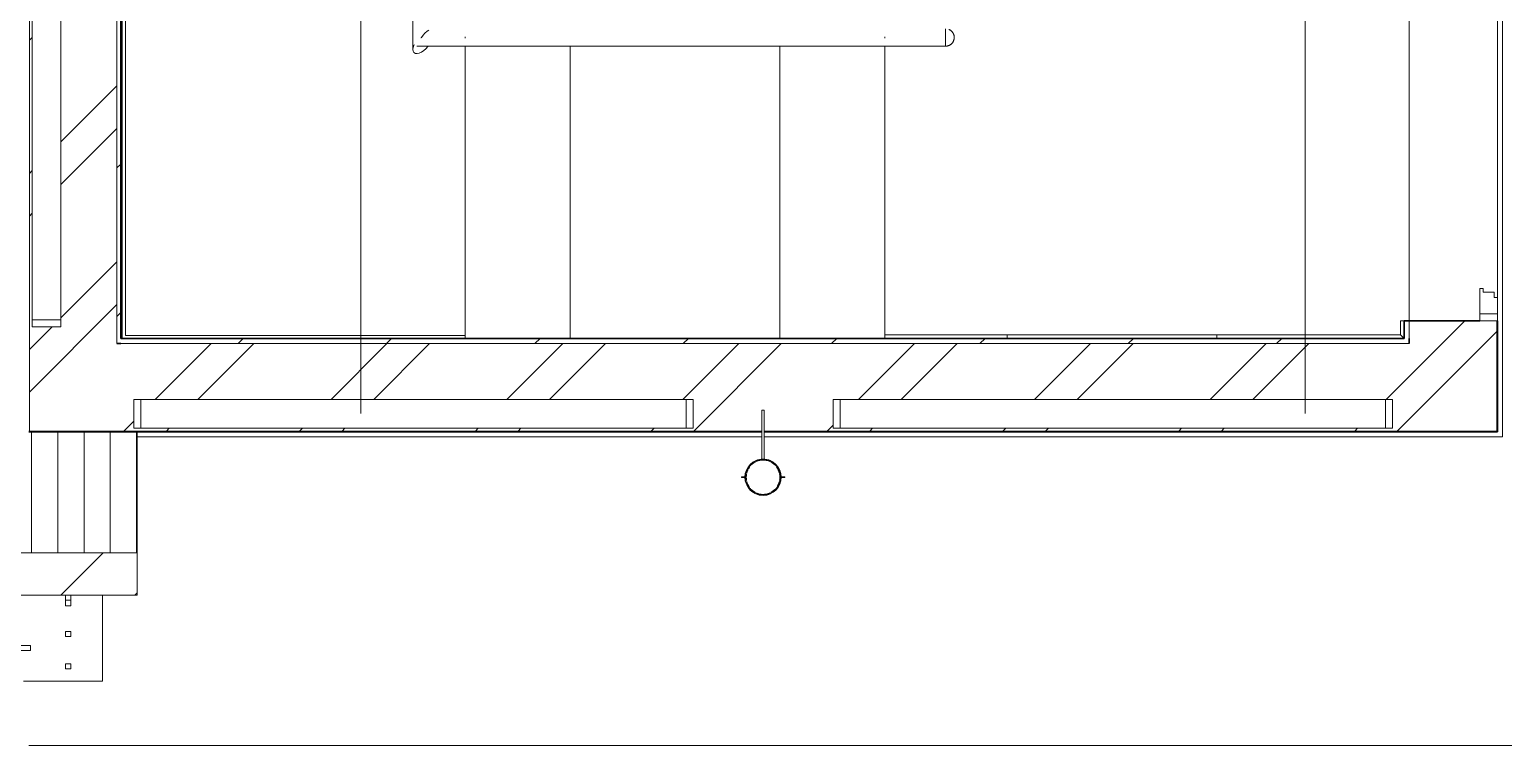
# Model space of a CAD drawing. Header units: millimetres. Extents: x -1073752 to 1436911, y -1379358 to 94781.
# Drawn here: x -1000915 to -996700, y -887468 to -885422 of the extents above; entities that cross this region are included whole.
import ezdxf

# ---------------------------------------------------------------- set-up
doc = ezdxf.new("R2010")
doc.units = ezdxf.units.MM
doc.linetypes.add('ADSK_Линия сетки', pattern=[25, 20, -2.5, 0, -2.5])
doc.linetypes.add('ADSK_Сверху', pattern=[450, 300, -150])
for name, color, linetype, lineweight in [('Витраж', 7, 'Continuous', 9), ('Двери', 252, 'Continuous', 9), ('Крыша', 7, 'Continuous', 9), ('Крыша штриховка', 7, 'Continuous', 9), ('Лестницы', 7, 'Continuous', 9), ('Обобщенные модели', 252, 'Continuous', 18), ('Ограждение', 252, 'Continuous', 9), ('Окна', 7, 'Continuous', 9), ('Оси', 252, 'Continuous', 9), ('Перекрытие', 252, 'Continuous', 18), ('Стены внутренние', 7, 'Continuous', 18), ('Стены наружные', 7, 'Continuous', 18), ('Стены штриховка', 7, 'Continuous', 9)]:
    doc.layers.add(name, color=color, linetype=linetype, lineweight=lineweight)
doc.layers.add('Линии', color=7, linetype='Continuous', lineweight=9, true_color=0x00a600)

# ---------------------------------------------------------------- blocks, each defined once
blk = doc.blocks.new('1 этаж')
at = {"layer": 'Обобщенные модели', "lineweight": 9, "true_color": 0x636466}
h = blk.add_hatch(dxfattribs=at)
h.set_pattern_fill('FP_7', color=251, style=0, pattern_type=2)
h.set_pattern_definition([(45, (-32119.82, 96), (-106.066, 106.066), [])])
h.paths.add_polyline_path([(-6405.8, 10724.3), (-6383.1, 10730), (-6365.8, 10744.9), (-6357.1, 10764.7), (-6357.9, 10787.2), (-6368.1, 10806.5), (-6386.1, 10819.8), (-6405.8, 10824.3), (-6428.5, 10818.5), (-6445.8, 10803.6), (-6454.5, 10783.8), (-6453.4, 10760.8), (-6443.5, 10742), (-6425.5, 10728.8), (-6413.3, 10726)])
at = {"layer": 'Ограждение', "true_color": 0x636466}
h = blk.add_hatch(dxfattribs=at)
h.set_pattern_fill('FP_25', color=251, style=0, pattern_type=2)
h.set_pattern_definition([(0, (-32119.8, 96), (0, 600), []), (90, (-32119.8, 96), (-600, 4e-14), [])])
h.paths.add_polyline_path([(-4572.8, 11171.3), (-4582.8, 11181.3), (-6057.8, 11181.3), (-6057.8, 11171.3), (-5058.1, 11171.3)])
at = {"layer": 'Витраж', "color": 251, "lineweight": 18, "true_color": 0x636466}
for p, q in [((-8385.5, 10437.1), (-8400.5, 10437.1)), ((-8400.5, 10437.1), (-8400.5, 10422.7)), ((-8385.5, 10422.7), (-8400.5, 10422.7)), ((-8400.5, 10422.7), (-8400.5, 10407.1)), ((-8400.5, 10422.7), (-8385.5, 10422.7)), ((-8385.5, 10422.7), (-8385.5, 10437.1)), ((-8385.5, 10407.1), (-8385.5, 10422.7)), ((-8400.5, 10407.1), (-8385.5, 10407.1)), ((-8385.5, 10241.3), (-8400.5, 10241.3)), ((-8400.5, 10241.3), (-8400.5, 10226.3)), ((-8400.5, 10226.3), (-8385.5, 10226.3)), ((-8385.5, 10226.3), (-8385.5, 10241.3))]:
    blk.add_line(p, q, dxfattribs=at)
at = {"layer": 'Витраж', "color": 251, "lineweight": 18, "true_color": 0x636466, "extrusion": (0, 0, -1)}
for p, q in [((-8385.5, 10333.8), (-8400.5, 10333.8)), ((-8400.5, 10333.8), (-8400.5, 10318.8)), ((-8385.5, 10318.8), (-8385.5, 10333.8)), ((-8400.5, 10318.8), (-8385.5, 10318.8))]:
    blk.add_line(p, q, dxfattribs=at)
at = {"layer": 'Двери', "color": 251, "true_color": 0x636466}
for p, q in [((-4355.8, 11313.3), (-4346.8, 11313.3)), ((-4355.8, 11241.3), (-4355.8, 11313.3)), ((-4346.8, 11313.3), (-4346.8, 11303.3)), ((-4346.8, 11303.3), (-4314.8, 11303.3)), ((-4314.8, 11303.3), (-4314.8, 11288.3)), ((-4314.8, 11288.3), (-4305.8, 11288.3)), ((-4305.8, 11288.3), (-4305.8, 11241.3)), ((-4355.8, 11241.3), (-4305.8, 11241.3)), ((-4355.8, 11221.3), (-4355.8, 11241.3)), ((-4305.8, 11241.3), (-4355.8, 11241.3)), ((-4305.8, 11221.3), (-4355.8, 11221.3)), ((-4305.8, 11241.3), (-4305.8, 11221.3))]:
    blk.add_line(p, q, dxfattribs=at)
at = {"layer": 'Крыша', "color": 251, "true_color": 0x636466}
blk.add_line((-8195.8, 10904.3), (-8195.8, 10558.2), dxfattribs=at)
at = {"layer": 'Крыша', "color": 251, "lineweight": 18, "true_color": 0x636466}
for p, q in [((-8195.8, 10558.2), (-10355.8, 10558.2)), ((-8195.8, 10437.1), (-8195.8, 10558.2)), ((-10355.8, 10437.1), (-8195.8, 10437.1))]:
    blk.add_line(p, q, dxfattribs=at)
at = {"layer": 'Крыша', "color": 251, "linetype": 'Continuous', "true_color": 0x636466}
for p, q in [((-8414.5, 10437.1), (-8293.3, 10558.2)), ((-8202.3, 10437.1), (-8195.8, 10443.6))]:
    blk.add_line(p, q, dxfattribs=at)
at = {"layer": 'Крыша штриховка', "color": 251, "linetype": 'Continuous', "true_color": 0x636466}
for p, q in [((-8497.8, 10904.3), (-8497.8, 10558.2)), ((-8422.8, 10904.3), (-8422.8, 10558.2)), ((-8347.8, 10904.3), (-8347.8, 10558.2)), ((-8272.8, 10904.3), (-8272.8, 10558.2)), ((-8197.8, 10904.3), (-8197.8, 10558.2))]:
    blk.add_line(p, q, dxfattribs=at)
at = {"layer": 'Лестницы', "color": 251, "true_color": 0x636466}
for p, q in [((-7257.6, 12006.3), (-7257.6, 11171.3)), ((-7257.6, 12006.3), (-7257.6, 11171.3)), ((-6957.6, 12006.3), (-6957.6, 11171.3)), ((-6957.6, 12006.3), (-6957.6, 11171.3)), ((-6357.6, 12006.3), (-6357.6, 11171.3)), ((-6357.6, 12006.3), (-6357.6, 11171.3))]:
    blk.add_line(p, q, dxfattribs=at)
at = {"layer": 'Линии', "color": 251, "linetype": 'ADSK_Сверху', "ltscale": 100, "true_color": 0x636466}
blk.add_line((-8505.8, 10007.5), (-2273.8, 10007.5), dxfattribs=at)
at = {"layer": 'Обобщенные модели', "color": 251, "true_color": 0x636466}
for p, q in [((-6409.1, 10966.3), (-6409.1, 10826.3)), ((-6402.5, 10966.3), (-6409.1, 10966.3)), ((-6402.5, 10826.3), (-6402.5, 10966.3)), ((-6409.1, 10826.3), (-6406.7, 10826.3)), ((-6404.9, 10826.3), (-6402.5, 10826.3)), ((-6467.8, 10775.3), (-6467.8, 10773.3)), ((-6457.8, 10775.3), (-6467.8, 10775.3)), ((-6467.8, 10775.3), (-6467.8, 10773.3)), ((-6457.8, 10775.3), (-6467.8, 10775.3)), ((-6467.8, 10775.3), (-6467.8, 10773.3)), ((-6457.8, 10775.3), (-6467.8, 10775.3)), ((-6467.8, 10775.3), (-6467.8, 10773.3)), ((-6457.8, 10775.3), (-6467.8, 10775.3)), ((-6467.8, 10773.3), (-6457.8, 10773.3)), ((-6467.8, 10773.3), (-6457.8, 10773.3)), ((-6467.8, 10773.3), (-6457.8, 10773.3)), ((-6467.8, 10773.3), (-6457.8, 10773.3)), ((-6457.8, 10775.3), (-6455.8, 10775.3)), ((-6455.8, 10773.3), (-6457.8, 10773.3)), ((-6455.8, 10775.3), (-6455.8, 10773.3)), ((-6355.8, 10775.3), (-6353.8, 10775.3)), ((-6355.8, 10773.3), (-6355.8, 10775.3)), ((-6353.8, 10773.3), (-6355.8, 10773.3)), ((-6343.8, 10775.3), (-6353.8, 10775.3)), ((-6343.8, 10775.3), (-6353.8, 10775.3)), ((-6343.8, 10775.3), (-6353.8, 10775.3)), ((-6343.8, 10775.3), (-6353.8, 10775.3)), ((-6353.8, 10773.3), (-6343.8, 10773.3)), ((-6353.8, 10773.3), (-6343.8, 10773.3)), ((-6353.8, 10773.3), (-6343.8, 10773.3)), ((-6353.8, 10773.3), (-6343.8, 10773.3)), ((-6343.8, 10773.3), (-6343.8, 10775.3)), ((-6343.8, 10773.3), (-6343.8, 10775.3)), ((-6343.8, 10773.3), (-6343.8, 10775.3)), ((-6343.8, 10773.3), (-6343.8, 10775.3))]:
    blk.add_line(p, q, dxfattribs=at)
for radius, start, end in [(52, 90, 270), (50, 90, 270), (52, 270, 90), (50, 270, 90)]:
    blk.add_arc((-6405.8, 10774.3), radius, start, end, dxfattribs=at)
at = {"layer": 'Обобщенные модели', "color": 251, "lineweight": 40, "true_color": 0x636466}
for start, end in [(143.7992, 166.3688), (117.1715, 139.417), (90, 113.3059), (66.6941, 90), (40.583, 62.8285), (13.6312, 36.2008), (168.9964, 191.0036), (193.6312, 216.2008), (323.7992, 346.3688), (348.9964, 11.0036), (220.583, 242.8285), (246.6941, 270), (270, 293.3059), (297.1715, 319.417)]:
    blk.add_arc((-6405.8, 10774.3), 50, start, end, dxfattribs=at)
at = {"layer": 'Ограждение', "color": 251, "true_color": 0x636466}
for p, q in [((-8238.8, 12156.3), (-8238.8, 11171.3)), ((-8228.8, 12156.3), (-8228.8, 11179.3)), ((-7407.6, 12156.3), (-7407.6, 12006.3)), ((-7407.6, 12149), (-7407.6, 11996.6)), ((-7382.6, 12031.3), (-7384.9, 12029.9)), ((-5884.2, 12056.3), (-5884.2, 12006.3)), ((-5884.2, 12028.9), (-5884.2, 12033.6)), ((-7396.3, 12006.3), (-7257.6, 12006.3)), ((-7375.5, 12006.3), (-7239.7, 12006.3)), ((-7257.6, 12006.3), (-6057.6, 12006.3)), ((-7239.7, 12006.3), (-6050.3, 12006.3)), ((-6057.6, 12006.3), (-5884.2, 12006.3)), ((-6050.3, 12006.3), (-5884.2, 12006.3)), ((-4582.8, 11221.3), (-4572.8, 11221.3)), ((-4582.8, 11221.3), (-4582.8, 11181.3)), ((-8228.8, 11179.3), (-7257.6, 11179.3)), ((-6057.8, 11171.3), (-6057.8, 11181.3)), ((-4582.8, 11181.3), (-6057.8, 11181.3)), ((-4582.8, 11181.3), (-4572.8, 11171.3)), ((-8501, 10293.7), (-8556, 10293.7)), ((-8501, 10286.2), (-8501, 10293.7)), ((-8501, 10278.7), (-8501, 10286.2)), ((-8556, 10278.7), (-8501, 10278.7))]:
    blk.add_line(p, q, dxfattribs=at)
at = {"layer": 'Ограждение', "color": 251, "true_color": 0x636466, "flags": 128}
for points in [[(-7383.2, 12030), (-7382.6, 12031.3), (-7378.3, 12037.7), (-7372.9, 12043.8), (-7366.7, 12048.9), (-7362, 12052)], [(-5874.4, 12054.3), (-5873.5, 12053.9), (-5872.6, 12053.4), (-5871.8, 12053), (-5870.9, 12052.5), (-5870.1, 12051.9), (-5869.3, 12051.3), (-5868.5, 12050.7), (-5867.7, 12050.1), (-5867, 12049.4), (-5866.2, 12048.7), (-5865.6, 12048), (-5864.9, 12047.2), (-5864.3, 12046.4), (-5863.7, 12045.6), (-5863.1, 12044.8), (-5862.6, 12043.9), (-5862.1, 12043.1), (-5861.7, 12042.2), (-5861.3, 12041.3), (-5860.9, 12040.3), (-5860.5, 12039.4), (-5860.2, 12038.4), (-5860, 12037.5), (-5859.7, 12036.5), (-5859.5, 12035.5), (-5859.4, 12034.5), (-5859.3, 12033.5), (-5859.2, 12032.5), (-5859.2, 12031.5), (-5859.2, 12031.3)], [(-5859.2, 12031.3), (-5859.2, 12030.3), (-5859.3, 12029.3), (-5859.4, 12028.3), (-5859.5, 12027.3), (-5859.7, 12026.3), (-5859.9, 12025.3), (-5860.2, 12024.4), (-5860.5, 12023.4), (-5860.8, 12022.5), (-5861.2, 12021.5), (-5861.6, 12020.6), (-5862, 12019.7), (-5862.5, 12018.8), (-5863, 12018), (-5863.5, 12017.2), (-5864.1, 12016.3), (-5864.7, 12015.5), (-5865.4, 12014.8), (-5866.1, 12014), (-5866.8, 12013.3), (-5867.5, 12012.7), (-5868.3, 12012), (-5869, 12011.4), (-5869.8, 12010.8), (-5870.7, 12010.2), (-5871.5, 12009.7), (-5872.4, 12009.2), (-5873.3, 12008.8), (-5874.2, 12008.3), (-5875.1, 12008), (-5876.1, 12007.6), (-5877, 12007.3), (-5878, 12007.1), (-5879, 12006.8), (-5879.9, 12006.6), (-5880.9, 12006.5), (-5881.9, 12006.4), (-5882.9, 12006.3), (-5883.9, 12006.3), (-5884.2, 12006.3)], [(-7403.2, 12010.7), (-7404.2, 12008.9), (-7406.7, 12002.5), (-7407.6, 11996.6)], [(-7407.6, 11996.6), (-7406.7, 11991.7), (-7404.2, 11988), (-7400.2, 11985.9), (-7395.1, 11985.4), (-7389, 11986.7), (-7382.6, 11989.5), (-7376.1, 11993.8), (-7370.1, 11999.2), (-7364.9, 12005.4)]]:
    blk.add_lwpolyline(points, dxfattribs=at)
at = {"layer": 'Ограждение', "color": 251, "true_color": 0x636466}
for points in [[(-7257.5, 12033.2), (-7257.5, 12032.6), (-7257.6, 12031.3), (-7257.5, 12029.9), (-7257.5, 12029.3)], [(-6057.5, 12029.3), (-6057.6, 12029.9), (-6057.6, 12031.3), (-6057.6, 12032.6), (-6057.5, 12033.2)]]:
    blk.add_open_spline(points, degree=3, dxfattribs=at)
at = {"layer": 'Окна', "color": 251, "true_color": 0x636466}
for p, q in [((-8495.8, 11224.3), (-8495.8, 12784.3)), ((-8413.8, 12784.3), (-8413.8, 11224.3)), ((-8495.8, 11204.3), (-8495.8, 11224.3)), ((-8495.8, 11224.3), (-8413.8, 11224.3)), ((-8413.8, 11224.3), (-8495.8, 11224.3)), ((-8413.8, 11224.3), (-8413.8, 11204.3)), ((-8413.8, 11204.3), (-8495.8, 11204.3)), ((-8205.8, 10996.3), (-8185.8, 10996.3)), ((-8205.8, 10914.3), (-8205.8, 10996.3)), ((-8185.8, 10996.3), (-8185.8, 10914.3)), ((-8185.8, 10914.3), (-8185.8, 10996.3)), ((-8185.8, 10996.3), (-6625.8, 10996.3)), ((-6625.8, 10996.3), (-6605.8, 10996.3)), ((-6625.8, 10914.3), (-6625.8, 10996.3)), ((-6625.8, 10996.3), (-6625.8, 10914.3)), ((-6605.8, 10996.3), (-6605.8, 10914.3)), ((-6205.8, 10996.3), (-6185.8, 10996.3)), ((-6205.8, 10914.3), (-6205.8, 10996.3)), ((-6185.8, 10996.3), (-6185.8, 10914.3)), ((-6185.8, 10914.3), (-6185.8, 10996.3)), ((-6185.8, 10996.3), (-4625.8, 10996.3)), ((-4625.8, 10996.3), (-4605.8, 10996.3)), ((-4625.8, 10914.3), (-4625.8, 10996.3)), ((-4625.8, 10996.3), (-4625.8, 10914.3)), ((-4605.8, 10996.3), (-4605.8, 10914.3)), ((-8185.8, 10914.3), (-8205.8, 10914.3)), ((-6625.8, 10914.3), (-8185.8, 10914.3)), ((-6605.8, 10914.3), (-6625.8, 10914.3)), ((-6185.8, 10914.3), (-6205.8, 10914.3)), ((-4625.8, 10914.3), (-6185.8, 10914.3)), ((-4605.8, 10914.3), (-4625.8, 10914.3))]:
    blk.add_line(p, q, dxfattribs=at)
at = {"layer": 'Оси', "color": 251, "linetype": 'ADSK_Линия сетки', "ltscale": 100, "true_color": 0x636466}
for p, q in [((-7555.8, 32206.9), (-7555.8, 10956.3)), ((-4855.8, 32206.9), (-4855.8, 10956.3))]:
    blk.add_line(p, q, dxfattribs=at)
at = {"layer": 'Перекрытие', "color": 251, "ltscale": 100, "true_color": 0x636466}
for p, q in [((-6057.6, 12006.3), (-6057.6, 11181.3)), ((-8295, 10191.8), (-8295, 10437.1)), ((-8520.8, 10191.8), (-8295, 10191.8))]:
    blk.add_line(p, q, dxfattribs=at)
at = {"layer": 'Стены внутренние', "color": 251, "true_color": 0x636466}
for p, q in [((-4557.8, 11221.3), (-4557.8, 12721.3)), ((-4305.8, 12654.3), (-4305.8, 11288.3))]:
    blk.add_line(p, q, dxfattribs=at)
at = {"layer": 'Стены внутренние', "color": 251, "linetype": 'Continuous', "lineweight": 9, "true_color": 0x636466}
for p, q in [((-8503.8, 12023.6), (-8495.8, 12031.6)), ((-8413.8, 11732.6), (-8253.8, 11892.6)), ((-8413.8, 11610.7), (-8253.8, 11770.7)), ((-8503.8, 11642.6), (-8495.8, 11650.6)), ((-8503.8, 11520.7), (-8495.8, 11528.7)), ((-8413.8, 11229.7), (-8253.8, 11389.7)), ((-8503.8, 11017.8), (-8253.8, 11267.8)), ((-4464, 11156.3), (-4399, 11221.3)), ((-8503.8, 11139.7), (-8439.2, 11204.3)), ((-4342.1, 11156.3), (-4307.8, 11190.6)), ((-8144.3, 10996.3), (-7984.3, 11156.3)), ((-8022.4, 10996.3), (-7862.4, 11156.3)), ((-7641.4, 10996.3), (-7481.4, 11156.3)), ((-7519.5, 10996.3), (-7359.5, 11156.3)), ((-7138.5, 10996.3), (-6978.5, 11156.3)), ((-7016.6, 10996.3), (-6856.6, 11156.3)), ((-6635.6, 10996.3), (-6475.6, 11156.3)), ((-6603.7, 10906.3), (-6353.7, 11156.3)), ((-6132.7, 10996.3), (-5972.7, 11156.3)), ((-6010.8, 10996.3), (-5850.8, 11156.3)), ((-5629.8, 10996.3), (-5469.8, 11156.3)), ((-5507.9, 10996.3), (-5347.9, 11156.3)), ((-5126.9, 10996.3), (-4966.9, 11156.3)), ((-5005, 10996.3), (-4845, 11156.3)), ((-4624, 10996.3), (-4464, 11156.3)), ((-4592.1, 10906.3), (-4342.1, 11156.3)), ((-4305.8, 10960.3), (-4307.8, 10963.7)), ((-8234.3, 10906.3), (-8205.8, 10934.8)), ((-6222.7, 10906.3), (-6205.8, 10923.2)), ((-8341.6, 10906.3), (-8342.7, 10904.4)), ((-8112.4, 10906.3), (-8104.4, 10914.3)), ((-7910.5, 10904.6), (-7911.5, 10906.3)), ((-7731.4, 10906.3), (-7723.4, 10914.3)), ((-7675.9, 10904.7), (-7676.8, 10906.3)), ((-7609.5, 10906.3), (-7601.5, 10914.3)), ((-7228.5, 10906.3), (-7220.5, 10914.3)), ((-7106.6, 10906.3), (-7098.6, 10914.3)), ((-7089.5, 10905), (-7090.2, 10906.3)), ((-6725.6, 10906.3), (-6717.6, 10914.3)), ((-6347.8, 10905.4), (-6348.4, 10904.3)), ((-6100.8, 10906.3), (-6092.8, 10914.3)), ((-5719.8, 10906.3), (-5711.8, 10914.3)), ((-5597.9, 10906.3), (-5589.9, 10914.3)), ((-5526.3, 10905.7), (-5527.2, 10904.3)), ((-5291.9, 10905.4), (-5292.5, 10904.3)), ((-5216.9, 10906.3), (-5208.9, 10914.3)), ((-5212, 10904.3), (-5212.9, 10905.9)), ((-5095, 10906.3), (-5087, 10914.3)), ((-4714, 10906.3), (-4706, 10914.3))]:
    blk.add_line(p, q, dxfattribs=at)
at = {"layer": 'Стены внутренние', "color": 251, "lineweight": 30, "true_color": 0x636466}
for p, q in [((-4355.8, 11221.3), (-4557.8, 11221.3)), ((-4305.8, 10904.3), (-4305.8, 11221.3)), ((-4557.8, 11171.3), (-4557.8, 11156.3)), ((-8243, 11156.3), (-8253.8, 11156.3)), ((-8505.8, 10904.3), (-6408.4, 10904.3)), ((-6402.9, 10904.3), (-4305.8, 10904.3))]:
    blk.add_line(p, q, dxfattribs=at)
at = {"layer": 'Стены наружные', "color": 251, "lineweight": 30, "true_color": 0x636466}
for p, q in [((-8243, 11171.3), (-8243, 14741.3)), ((-4572.8, 11221.3), (-4572.8, 11171.3)), ((-4557.8, 11221.3), (-4572.8, 11221.3)), ((-4572.8, 11171.3), (-8243, 11171.3))]:
    blk.add_line(p, q, dxfattribs=at)
at = {"layer": 'Стены наружные', "color": 251, "true_color": 0x636466}
for p, q in [((-8242.6, 14741.3), (-8242.6, 11171.3)), ((-4290.8, 12991.3), (-4290.8, 10889.3)), ((-6408.7, 10889.3), (-8195.8, 10889.3)), ((-4290.8, 10889.3), (-6402.9, 10889.3))]:
    blk.add_line(p, q, dxfattribs=at)
at = {"layer": 'Стены наружные', "color": 251, "linetype": 'Continuous', "lineweight": 9, "true_color": 0x636466}
for p, q in [((-8253.8, 11658.4), (-8243, 11669.1)), ((-8253.8, 11234.1), (-8243, 11244.9)), ((-7907.4, 11156.3), (-7892.4, 11171.3)), ((-7483.1, 11156.3), (-7468.1, 11171.3)), ((-7058.8, 11156.3), (-7043.8, 11171.3)), ((-6634.6, 11156.3), (-6619.6, 11171.3)), ((-6210.3, 11156.3), (-6195.3, 11171.3)), ((-5786, 11156.3), (-5771, 11171.3)), ((-5361.8, 11156.3), (-5346.8, 11171.3)), ((-4937.5, 11156.3), (-4922.5, 11171.3))]:
    blk.add_line(p, q, dxfattribs=at)
at = {"layer": 'Стены штриховка', "color": 251, "true_color": 0x636466}
for p, q in [((-8503.8, 10904.3), (-8503.8, 14906.3)), ((-8253.8, 11156.3), (-8253.8, 14741.3)), ((-4557.8, 11221.3), (-4557.8, 11171.3)), ((-4307.8, 11221.3), (-4307.8, 10904.3)), ((-4557.8, 11156.3), (-8243, 11156.3)), ((-6408.4, 10906.3), (-8505.8, 10906.3)), ((-4305.8, 10906.3), (-6402.9, 10906.3))]:
    blk.add_line(p, q, dxfattribs=at)

msp = doc.modelspace()

# ---------------------------------------------------------------- block references
msp.add_blockref('1 этаж', (-992411.4, -897475.7))

doc.saveas('drawing.dxf')
